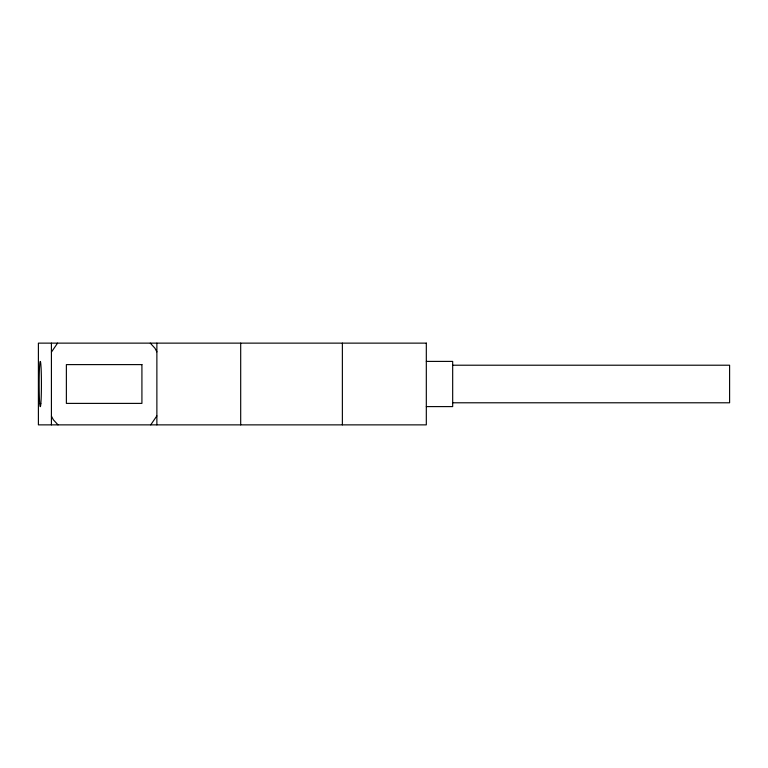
<?xml version="1.0" encoding="UTF-8"?>
<svg xmlns="http://www.w3.org/2000/svg" width="768" height="768" viewBox="0 0 768 768"><rect width="100%" height="100%" fill="white"/><g stroke="black" fill="none" stroke-linecap="round" stroke-linejoin="round"><path stroke-width="1.15" d="M40.848 403.565L41.088 399.974A22.579 1.133 90 0 0 41.088 368.016L40.848 364.435A22.646 1.133 -90 0 0 39.725 364.435L39.485 368.026A22.646 1.133 -90 0 0 39.485 400.08M51.418 352.109L57.571 343.133M156.874 415.891L150.72 424.867M426.317 361.402L452.678 361.402L452.678 406.598L426.317 406.598M452.678 365.213L729.6 365.213L729.6 402.787L452.678 402.787M150.269 343.133L154.954 348.23L156.874 351.878M58.022 424.867L53.338 419.77L51.418 416.122M39.485 399.974L39.725 403.565M342.374 343.133L342.374 424.867M240.691 343.133L240.691 424.867M156.874 343.133L156.874 424.867M51.418 343.133L51.418 424.867M40.848 403.67A22.646 1.133 -90 0 1 39.725 403.67M426.317 343.133L38.4 343.133L38.4 424.867L426.317 424.867L426.317 343.133M141.917 364.608L66.374 364.608L66.374 403.392L141.917 403.392L141.917 364.608"/></g></svg>
